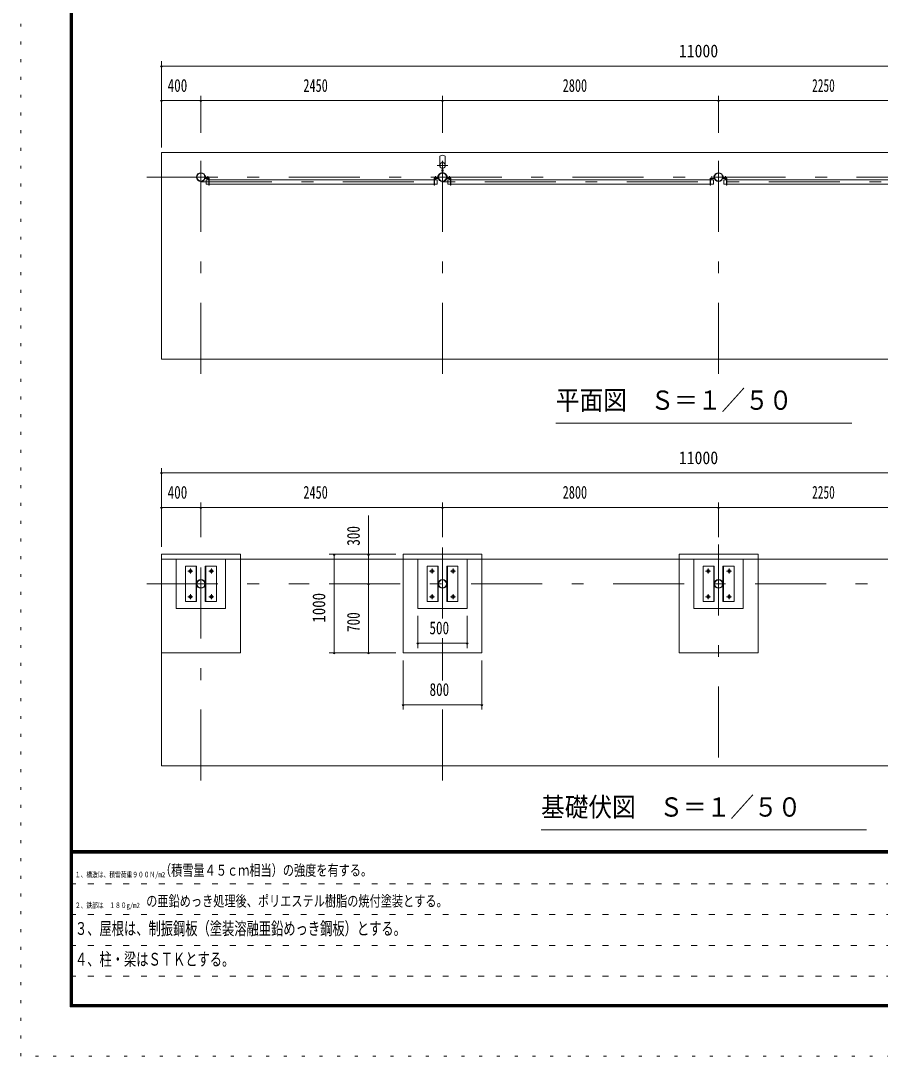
# Model space of a CAD drawing. Units: millimetres, scale not verified, with parts at other scales. Extents: x -25339 to 25345, y -10500 to 10500.
# Drawn here: x -4355 to 4363, y -10500 to 0 of the extents above; entities that cross this region are included whole.
import ezdxf
from ezdxf.enums import TextEntityAlignment as Align

# ---------------------------------------------------------------- set-up
doc = ezdxf.new("R2010")
doc.units = ezdxf.units.MM
doc.header["$LTSCALE"] = 60
for name, pattern in [('USER1', [3, 1, -2]), ('USER3', [24, 12, -5, 2, -5]), ('USER4', [3, 0.5, -2.5])]:
    doc.linetypes.add(name, pattern=pattern)
doc.layers.add('0-1_0-F', color=7, linetype='Continuous')
for name, color, linetype, lineweight in [('0-2_1-05BOLD', 7, 'Continuous', 18), ('0-3_1-25CENTER', 3, 'USER3', 18), ('0-5_1-55DIM', 3, 'Continuous', 18), ('0-C_F-F', 5, 'Continuous', 18), ('0-D_F-E_J_ADD', 5, 'USER4', 18)]:
    doc.layers.add(name, color=color, linetype=linetype, lineweight=lineweight)
doc.styles.add('ＭＳ ゴシック', font='')
doc.styles.get('ＭＳ ゴシック').set_extended_font_data('MS Gothic')

msp = doc.modelspace()

# ---------------------------------------------------------------- linework, layer by layer
at = {"layer": '0-2_1-05BOLD'}
for p, q in [((-104.38, -1457.81), (-104.38, -1373.23)), ((-49.38, -1457.81), (-49.38, -1373.23)), ((-2482.33, -1593.33), (-2482.33, -1573.33)), ((-124.63, -1573.33), (-121.43, -1573.33)), ((-124.63, -1593.33), (-124.63, -1573.33)), ((-121.43, -1593.33), (-121.43, -1573.33)), ((-81.49, -1496.06), (-81.49, -1539.41)), ((-79.88, -1494.67), (-79.88, -1540.88)), ((-73.89, -1494.67), (-73.89, -1540.88)), ((-72.28, -1496.06), (-72.28, -1539.41)), ((-32.33, -1593.33), (-32.33, -1573.33)), ((2678.57, -1593.33), (2678.57, -1573.33)), ((2767.67, -1593.33), (2767.67, -1573.33)), ((2770.87, -1573.33), (2767.67, -1573.33)), ((2770.87, -1593.33), (2770.87, -1573.33)), ((-2447.53, -1595.33), (-2477.13, -1595.33)), ((-2477.13, -1598.53), (-2447.53, -1598.53)), ((-2445.53, -1655.83), (-2474.38, -1655.83)), ((-2445.53, -1600.53), (-2445.53, -1666.33)), ((-2442.33, -1666.33), (-2445.53, -1666.33)), ((-2442.33, -1600.53), (-2442.33, -1666.33)), ((-161.43, -1613.13), (-2442.33, -1613.13)), ((-161.43, -1655.83), (-2442.33, -1655.83)), ((-161.43, -1600.53), (-161.43, -1666.33)), ((-161.43, -1666.33), (-158.23, -1666.33)), ((-158.23, -1600.53), (-158.23, -1666.33)), ((-158.23, -1655.83), (-129.38, -1655.83)), ((-156.23, -1595.33), (-126.63, -1595.33)), ((-126.63, -1598.53), (-156.23, -1598.53)), ((2.47, -1595.33), (-27.13, -1595.33)), ((-27.13, -1598.53), (2.47, -1598.53)), ((-24.38, -1613.13), (-24.38, -1655.83)), ((4.47, -1613.13), (-24.38, -1613.13)), ((4.47, -1655.83), (-24.38, -1655.83)), ((4.47, -1600.53), (4.47, -1666.33)), ((7.67, -1666.33), (4.47, -1666.33)), ((7.67, -1600.53), (7.67, -1666.33)), ((7.67, -1613.13), (2638.57, -1613.13)), ((7.67, -1655.83), (2638.57, -1655.83)), ((2641.77, -1600.53), (2641.77, -1666.33)), ((2641.77, -1655.83), (2670.62, -1655.83)), ((2643.77, -1595.33), (2673.37, -1595.33)), ((2673.37, -1598.53), (2643.77, -1598.53)), ((2802.47, -1595.33), (2772.87, -1595.33)), ((2772.87, -1598.53), (2802.47, -1598.53)), ((2804.47, -1613.13), (2775.62, -1613.13)), ((2775.62, -1613.13), (2775.62, -1655.83)), ((2804.47, -1655.83), (2775.62, -1655.83)), ((2804.47, -1600.53), (2804.47, -1666.33)), ((2807.67, -1666.33), (2804.47, -1666.33)), ((2807.67, -1600.53), (2807.67, -1666.33)), ((2807.67, -1613.13), (4888.57, -1613.13)), ((2807.67, -1655.83), (4888.57, -1655.83)), ((-2126.88, -6410.33), (-2126.88, -5410.33)), ((323.12, -6410.33), (323.12, -5410.33)), ((2323.12, -5410.33), (3123.12, -5410.33)), ((2323.12, -6410.33), (2323.12, -5410.33)), ((-2926.88, -5460.33), (8073.12, -5460.33)), ((-2776.88, -5960.33), (-2776.88, -5460.33)), ((-2683.43, -5530.32), (-2571.43, -5530.32)), ((-2683.43, -5890.33), (-2683.43, -5530.32)), ((-2575.93, -5890.33), (-2575.93, -5530.32)), ((-2571.43, -5890.33), (-2571.43, -5530.32)), ((-2370.33, -5530.32), (-2482.32, -5530.32)), ((-2477.83, -5890.33), (-2477.83, -5530.32)), ((-2370.33, -5890.33), (-2370.33, -5530.32)), ((-2276.88, -5460.33), (-2276.88, -5960.33)), ((-233.43, -5890.33), (-233.43, -5530.32)), ((-233.43, -5530.32), (-121.43, -5530.32)), ((-125.93, -5890.33), (-125.93, -5530.32)), ((-32.33, -5890.33), (-32.33, -5530.32)), ((79.67, -5530.32), (-32.33, -5530.32)), ((-27.83, -5890.33), (-27.83, -5530.32)), ((79.67, -5890.33), (79.67, -5530.32)), ((2566.57, -5530.32), (2678.57, -5530.32)), ((2566.57, -5890.33), (2566.57, -5530.32)), ((2674.07, -5890.33), (2674.07, -5530.32)), ((2678.57, -5890.33), (2678.57, -5530.32)), ((2767.67, -5890.33), (2767.67, -5530.32)), ((2772.17, -5890.33), (2772.17, -5530.32)), ((-2276.88, -5960.33), (-2776.88, -5960.33)), ((-2683.43, -5890.33), (-2571.43, -5890.33)), ((79.67, -5890.33), (-32.33, -5890.33)), ((2566.57, -5890.33), (2678.57, -5890.33)), ((2879.67, -5890.33), (2767.67, -5890.33)), ((-2926.88, -6410.33), (-2126.88, -6410.33)), ((-476.88, -6410.33), (323.12, -6410.33))]:
    msp.add_line(p, q, dxfattribs=at)
msp.add_lwpolyline([(-2926.88, -3430.33), (-2926.88, -1335.33), (8073.11, -1335.33), (8073.11, -3430.33)], close=True, dxfattribs=at)
for points in [[(-2479.13, -1593.33), (-2479.13, -1573.33), (-2482.33, -1573.33)], [(-29.13, -1593.33), (-29.13, -1573.33), (-32.33, -1573.33)], [(2675.37, -1593.33), (2675.37, -1573.33), (2678.57, -1573.33)], [(-2445.53, -1613.13), (-2474.38, -1613.13), (-2474.38, -1655.83)], [(-158.23, -1613.13), (-129.38, -1613.13), (-129.38, -1655.83)], [(2638.57, -1600.53), (2638.57, -1666.33), (2641.77, -1666.33)], [(2641.77, -1613.13), (2670.62, -1613.13), (2670.62, -1655.83)], [(-2926.88, -7555.33), (-2926.88, -5410.33), (-2126.88, -5410.33)], [(8073.12, -5410.33), (8073.12, -7555.33), (-2926.88, -7555.33)], [(-476.88, -6410.33), (-476.88, -5410.33), (323.12, -5410.33)], [(2323.12, -6410.33), (3123.12, -6410.33), (3123.12, -5410.33)], [(-2370.33, -5890.33), (-2482.32, -5890.33), (-2482.32, -5530.32)], [(173.12, -5460.33), (173.12, -5960.33), (-326.88, -5960.33), (-326.88, -5460.33)], [(-233.43, -5890.33), (-121.43, -5890.33), (-121.43, -5530.32)], [(2973.12, -5460.33), (2973.12, -5960.33), (2473.12, -5960.33), (2473.12, -5460.33)], [(2879.67, -5890.33), (2879.67, -5530.32), (2767.67, -5530.32)]]:
    msp.add_lwpolyline(points, dxfattribs=at)
for centre, radius in [((-76.88, -1467.33), 27.5), ((-76.88, -1435.98), 2.25), ((-2526.88, -1585.33), 44.55), ((-2526.88, -1585.33), 40.35), ((-76.88, -1585.33), 44.55), ((-76.88, -1585.33), 40.35), ((2723.12, -1585.33), 44.55), ((2723.12, -1585.33), 40.35), ((-76.88, -1633.73), 2.25), ((-2633.38, -5580.33), 14.5), ((-2526.88, -5710.33), 44.55), ((-2526.88, -5710.33), 40.35), ((-2420.38, -5580.33), 14.5), ((-183.38, -5580.33), 14.5), ((-76.88, -5710.33), 44.55), ((-76.88, -5710.33), 40.35), ((29.62, -5580.33), 14.5), ((2616.62, -5580.33), 14.5), ((2723.12, -5710.33), 44.55), ((2723.12, -5710.33), 40.35), ((2829.62, -5580.33), 14.5), ((-2633.38, -5840.32), 14.5), ((-2420.38, -5840.32), 14.5), ((-183.38, -5840.32), 14.5), ((29.62, -5840.32), 14.5), ((2616.62, -5840.32), 14.5), ((2829.62, -5840.32), 14.5)]:
    msp.add_circle(centre, radius, dxfattribs=at)
for centre, radius, start, end in [((-76.88, -1408.72), 44.9, 52.23546, 127.76454), ((-76.88, -1467.33), 29.1, 90, 260.90512), ((-76.88, -1484.73), 44.9, 109.58864, 127.76454), ((-76.88, -1435.98), 3.85, 270, 218.65778), ((-76.88, -1467.33), 29.1, 279.09488, 84.06984), ((-76.88, -1484.73), 44.9, 52.23546, 70.41136), ((-76.88, -1585.33), 46.15, 95.72713, 270.00108), ((-76.88, -1585.33), 46.15, 273.78915, 84.28163), ((-2477.13, -1593.33), 5.2, 180, 270), ((-2477.13, -1593.33), 2, 180, 270), ((-2447.53, -1600.53), 5.2, 0, 90), ((-2447.53, -1600.53), 2, 0, 90), ((-156.23, -1600.53), 5.2, 90, 180), ((-156.23, -1600.53), 2, 90, 180), ((-126.63, -1593.33), 2, 270, 0), ((-126.63, -1593.33), 5.2, 270, 0), ((-76.88, -1633.73), 3.85, 142.09248, 90), ((-27.13, -1593.33), 5.2, 180, 270), ((-27.13, -1593.33), 2, 180, 270), ((2.47, -1600.53), 5.2, 0, 90), ((2.47, -1600.53), 2, 0, 90), ((2643.77, -1600.53), 5.2, 90, 180), ((2643.77, -1600.53), 2, 90, 180), ((2673.37, -1593.33), 2, 270, 0), ((2673.37, -1593.33), 5.2, 270, 0), ((2772.87, -1593.33), 5.2, 180, 270), ((2772.87, -1593.33), 2, 180, 270), ((2802.47, -1600.53), 5.2, 0, 90), ((2802.47, -1600.53), 2, 0, 90)]:
    msp.add_arc(centre, radius, start, end, dxfattribs=at)
at = {"layer": '0-3_1-25CENTER'}
for p, q in [((-2526.88, -3580.33), (-2526.88, -1185.33)), ((-76.88, -3580.33), (-76.88, -1185.33)), ((2723.12, -3580.33), (2723.12, -1185.33)), ((-131.88, -1467.33), (-21.88, -1467.33)), ((-66.12, -1517.8), (-87.65, -1517.8)), ((-3076.88, -1585.33), (8223.12, -1585.33)), ((-2526.88, -1634.48), (7673.12, -1634.48)), ((-2457.33, -1576.33), (-2457.33, -1618.13)), ((-146.43, -1576.33), (-146.43, -1618.13)), ((-7.33, -1576.33), (-7.33, -1618.13)), ((2653.57, -1576.33), (2653.57, -1618.13)), ((2792.67, -1576.33), (2792.67, -1618.13)), ((-2526.88, -7705.33), (-2526.88, -5310.33)), ((-76.88, -6059.77), (-76.88, -5310.33)), ((2723.12, -5310.33), (2723.12, -7705.33)), ((-2633.38, -5605.33), (-2633.38, -5555.32)), ((-2420.38, -5605.33), (-2420.38, -5555.32)), ((-183.38, -5605.33), (-183.38, -5555.32)), ((29.62, -5605.33), (29.62, -5555.32)), ((2616.62, -5605.33), (2616.62, -5555.32)), ((2829.62, -5605.33), (2829.62, -5555.32)), ((-2658.38, -5580.33), (-2608.38, -5580.33)), ((-2395.37, -5580.33), (-2445.38, -5580.33)), ((-208.38, -5580.33), (-158.38, -5580.33)), ((54.62, -5580.33), (4.62, -5580.33)), ((2591.62, -5580.33), (2641.62, -5580.33)), ((2854.62, -5580.33), (2804.62, -5580.33)), ((-3076.88, -5710.33), (-1429.71, -5710.33)), ((-1226.88, -5710.33), (8223.12, -5710.33)), ((-2658.38, -5840.32), (-2608.38, -5840.32)), ((-2633.38, -5865.33), (-2633.38, -5815.32)), ((-2395.37, -5840.32), (-2445.38, -5840.32)), ((-2420.38, -5865.33), (-2420.38, -5815.32)), ((-208.38, -5840.32), (-158.38, -5840.32)), ((-183.38, -5865.33), (-183.38, -5815.32)), ((54.62, -5840.32), (4.62, -5840.32)), ((29.62, -5865.33), (29.62, -5815.32)), ((2591.62, -5840.32), (2641.62, -5840.32)), ((2616.62, -5865.33), (2616.62, -5815.32)), ((2854.62, -5840.32), (2804.62, -5840.32)), ((2829.62, -5865.33), (2829.62, -5815.32)), ((-76.88, -6688.73), (-76.88, -6260.33)), ((-76.88, -7705.33), (-76.88, -6885.33))]:
    msp.add_line(p, q, dxfattribs=at)
at = {"layer": '0-5_1-55DIM'}
for p, q in [((-2926.88, -410.33), (-2926.88, -1285.33)), ((-2916.88, -460.33), (-2936.88, -460.33)), ((-2926.88, -460.33), (8073.11, -460.33)), ((-2916.88, -810.33), (-2936.88, -810.33)), ((-2926.88, -810.33), (-2526.88, -810.33)), ((-2516.88, -810.33), (-2536.88, -810.33)), ((-2526.88, -760.33), (-2526.88, -1135.33)), ((-2526.88, -810.33), (-76.88, -810.33)), ((-66.88, -810.33), (-86.88, -810.33)), ((-76.88, -760.33), (-76.88, -1135.33)), ((-76.88, -810.33), (2723.12, -810.33)), ((2733.12, -810.33), (2713.12, -810.33)), ((2723.12, -760.33), (2723.12, -1135.33)), ((2723.12, -810.33), (4973.12, -810.33)), ((1073.12, -4080.33), (4073.12, -4080.33)), ((-2916.88, -4585.33), (-2936.88, -4585.33)), ((-2926.88, -4535.33), (-2926.88, -5335.33)), ((-2926.88, -4585.33), (8073.12, -4585.33)), ((-2526.88, -5235.33), (-2526.88, -4885.33)), ((-76.88, -5235.33), (-76.88, -4885.33)), ((2723.12, -5235.33), (2723.12, -4885.33)), ((-2916.88, -4935.33), (-2936.88, -4935.33)), ((-2926.88, -4935.33), (8073.12, -4935.33)), ((-2516.88, -4935.33), (-2536.88, -4935.33)), ((-826.88, -5017.83), (-826.88, -6410.33)), ((-66.88, -4935.33), (-86.88, -4935.33)), ((2733.12, -4935.33), (2713.12, -4935.33)), ((-551.88, -5410.33), (-1226.88, -5410.33)), ((-1166.88, -5410.33), (-1186.88, -5410.33)), ((-1176.88, -5410.33), (-1176.88, -6410.33)), ((-816.88, -5410.33), (-836.88, -5410.33)), ((-816.88, -5710.33), (-836.88, -5710.33)), ((-326.88, -6035.33), (-326.88, -6360.33)), ((173.12, -6035.33), (173.12, -6360.33)), ((-316.88, -6310.33), (-336.88, -6310.33)), ((-326.88, -6310.33), (173.12, -6310.33)), ((183.12, -6310.33), (163.12, -6310.33)), ((-551.88, -6410.33), (-1226.88, -6410.33)), ((-1166.88, -6410.33), (-1186.88, -6410.33)), ((-816.88, -6410.33), (-836.88, -6410.33)), ((-476.88, -6485.33), (-476.88, -6985.33)), ((323.12, -6485.33), (323.12, -6985.33)), ((-466.88, -6935.33), (-486.88, -6935.33)), ((-476.88, -6935.33), (323.12, -6935.33)), ((333.12, -6935.33), (313.12, -6935.33)), ((4223.12, -8205.33), (923.12, -8205.33))]:
    msp.add_line(p, q, dxfattribs=at)
for centre in [(-2926.88, -460.33), (-2926.88, -810.33), (-2526.88, -810.33), (-76.88, -810.33), (2723.12, -810.33), (-2926.88, -4585.33), (-2926.88, -4935.33), (-2526.88, -4935.33), (-76.88, -4935.33), (2723.12, -4935.33), (-1176.88, -5410.33), (-826.88, -5410.33), (-826.88, -5710.33), (-326.88, -6310.33), (173.12, -6310.33), (-1176.88, -6410.33), (-826.88, -6410.33), (-476.88, -6935.33), (323.12, -6935.33)]:
    msp.add_arc(centre, 10, 180, 0, dxfattribs=at)
at = {"layer": '0-C_F-F'}
for p, q in [((-3854.54, 10100), (-3854.54, -10000)), ((-3852.04, 10097.5), (-3852.04, -9997.5)), ((-3847.04, 10092.5), (-3847.04, -9992.5)), ((-3842.04, 10087.5), (-3842.04, -9987.5)), ((-3837.04, 10082.5), (-3837.04, -9982.5)), ((-3834.54, 10080), (-3834.54, -9980)), ((-3832.04, 10077.5), (-3832.04, -9977.5)), ((24820.45, -8415), (-3829.54, -8415)), ((24820.45, -8417.5), (-3829.54, -8417.5)), ((24820.45, -8420), (-3829.54, -8420)), ((24820.45, -8422.5), (-3829.54, -8422.5)), ((24820.45, -8425), (-3829.54, -8425)), ((24820.45, -8427.5), (-3829.54, -8427.5)), ((24820.45, -8430), (-3829.54, -8430)), ((24820.45, -8432.5), (-3829.54, -8432.5)), ((24820.45, -8435), (-3829.54, -8435)), ((24820.45, -8437.5), (-3829.54, -8437.5)), ((24820.45, -8440), (-3829.54, -8440)), ((-3854.54, -10000), (24845.46, -10000)), ((-3852.04, -9997.5), (24842.95, -9997.5)), ((-3847.04, -9992.5), (24837.95, -9992.5)), ((-3842.04, -9987.5), (24832.96, -9987.5)), ((-3837.04, -9982.5), (24827.96, -9982.5)), ((-3834.54, -9980), (24825.45, -9980)), ((-3832.04, -9977.5), (24822.96, -9977.5))]:
    msp.add_line(p, q, dxfattribs=at)
at = {"layer": '0-C_F-F', "color": 6, "linetype": 'USER1'}
for p, q in [((-3854.54, -8752), (14395.46, -8752)), ((-3854.54, -9064), (14395.46, -9064)), ((-3854.54, -9376), (14395.46, -9376)), ((-3854.54, -9688), (11887.46, -9688))]:
    msp.add_line(p, q, dxfattribs=at)
at = {"layer": '0-C_F-F'}
for points in [[(-3849.54, 10095), (-3849.54, -9995), (24840.45, -9995), (24840.45, 10095)], [(-3844.54, 10090), (-3844.54, -9990), (24835.46, -9990), (24835.46, 10090)], [(-3839.54, 10085), (-3839.54, -9985), (24830.45, -9985), (24830.45, 10085)], [(-3829.54, 10075), (-3829.54, -9975), (24820.45, -9975), (24820.45, 10075)]]:
    msp.add_lwpolyline(points, dxfattribs=at)
at = {"layer": '0-D_F-E_J_ADD'}
msp.add_line((25345.46, -10500), (-4354.54, -10500), dxfattribs=at)
msp.add_lwpolyline([(-4354.54, -10500), (-4354.54, 10500), (25345.46, 10500)], dxfattribs=at)

# ---------------------------------------------------------------- texts
at = {"layer": '0-1_0-F', "style": 'ＭＳ ゴシック'}
for s, height, width, p in [('（積雪量４５ｃｍ相当）の強度を有する。', 110.7, 0.75, (-2942.05, -8702)), ('１、構造は、積雪荷重９００Ｎ/m2', 55.35, 0.75, (-3804.54, -8702)), ('\u3000の亜鉛めっき処理後、ポリエステル樹脂の焼付塗装とする。', 110.7, 0.75, (-3194.94, -9014)), ('２、鉄部は\u3000１８０g/m2', 55.35, 0.75, (-3804.54, -9014)), ('３、屋根は、制振鋼板（塗装溶融亜鉛めっき鋼板）とする。', 130.2, 0.7, (-3804.54, -9308.23)), ('４、柱・梁はＳＴＫとする。', 130.2, 0.7, (-3804.54, -9620.23))]:
    msp.add_text(s, height=height, dxfattribs=dict(at, width=width)).set_placement(p, align=Align.BOTTOM_LEFT)
at = {"layer": '0-5_1-55DIM', "color": 7, "style": 'ＭＳ ゴシック'}
for s, height, width, p in [('11000', 130.2, 0.9, (2320.07, -410.33)), ('400', 130.2, 0.75, (-2864.51, -760.33)), ('2450', 130.2, 0.7, (-1487.89, -760.33)), ('2800', 130.2, 0.7, (1141.85, -760.33)), ('2250', 130.2, 0.65, (3671.44, -760.33)), ('平面図\u3000Ｓ＝１／５０', 195.4, 0.9, (1073.12, -4003.68)), ('11000', 130.2, 0.9, (2320.07, -4535.33)), ('400', 130.2, 0.75, (-2864.5, -4885.33)), ('2450', 130.2, 0.7, (-1487.89, -4885.33)), ('2800', 130.2, 0.7, (1141.85, -4885.33)), ('2250', 130.2, 0.65, (3671.44, -4885.33)), ('500', 130.2, 0.75, (-209.32, -6260.33)), ('800', 130.2, 0.75, (-208.29, -6885.33)), ('基礎伏図\u3000Ｓ＝１／５０', 195.4, 0.9, (923.12, -8128.68))]:
    msp.add_text(s, height=height, dxfattribs=dict(at, width=width)).set_placement(p, align=Align.BOTTOM_LEFT)
for s, width, p in [('300', 0.75, (-876.88, -5323.18)), ('1000', 0.85, (-1226.88, -6103.13)), ('700', 0.75, (-876.88, -6197.33))]:
    msp.add_text(s, height=130.2, rotation=90, dxfattribs=dict(at, width=width)).set_placement(p, align=Align.BOTTOM_LEFT)

doc.saveas('drawing.dxf')
